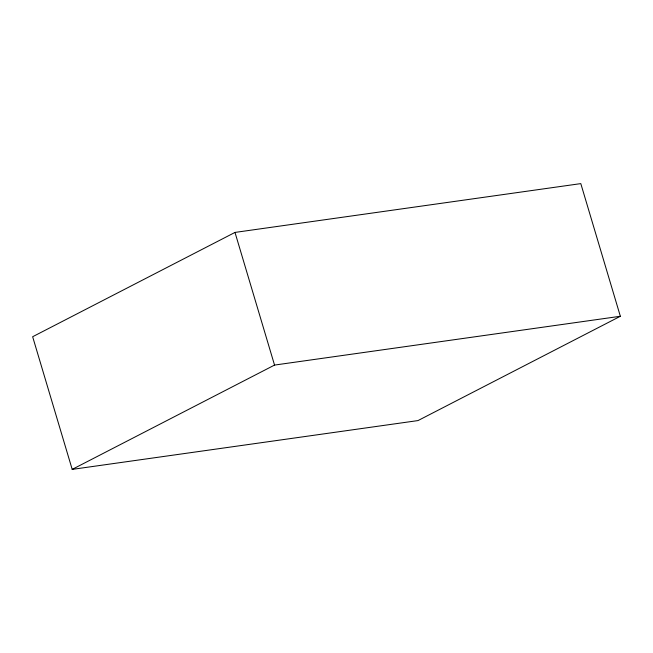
<?xml version="1.0" encoding="UTF-8"?>
<svg xmlns="http://www.w3.org/2000/svg" width="653" height="653" viewBox="0 0 653 653"><rect width="100%" height="100%" fill="white"/><g stroke="black" fill="none" stroke-linecap="round" stroke-linejoin="round"><path stroke-width="0.98" d="M234.998 232.419L32.65 336.728L72.197 469.385L418.002 420.581L620.35 316.272L580.803 183.615L234.998 232.419L274.538 365.076L72.197 469.385M274.538 365.076L620.35 316.272"/></g></svg>
